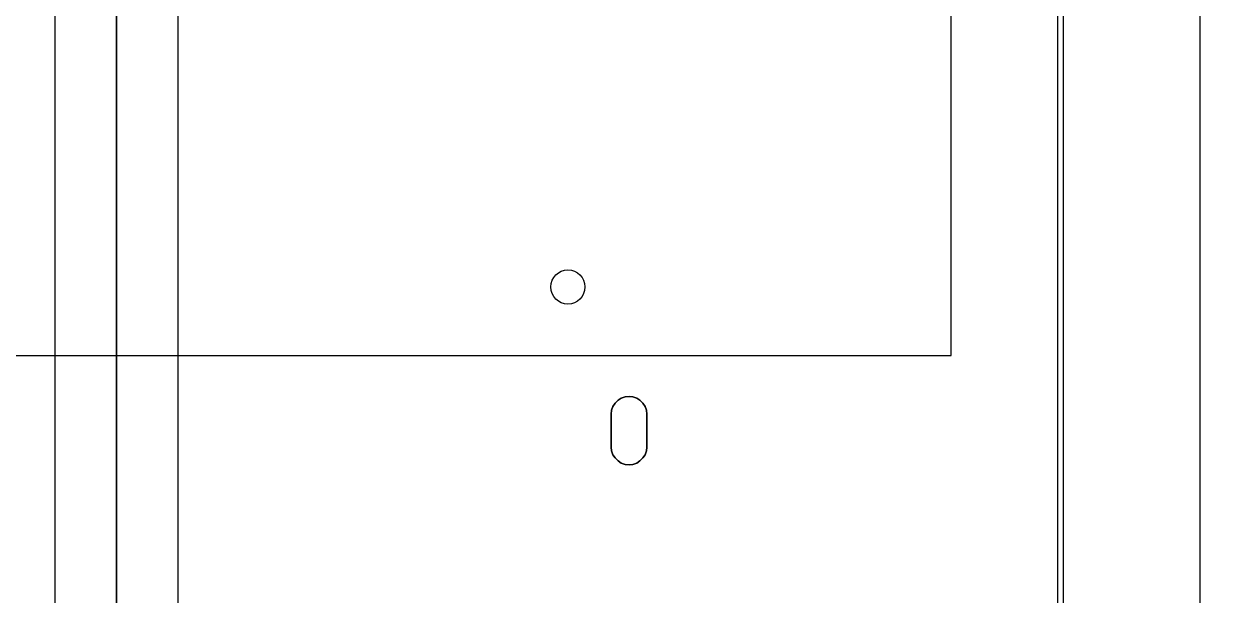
# Model space of a CAD drawing. Header units: millimetres. Extents: x 151130 to 215929, y 2134 to 34533.
# Drawn here: x 170461.5 to 170634.6, y 8536.4 to 8619.6 of the extents above; entities that cross this region are included whole.
import ezdxf

# ---------------------------------------------------------------- set-up
doc = ezdxf.new("R2010")
doc.units = ezdxf.units.MM
for name, color, linetype in [('MUEBLES', 8, 'Continuous'), ('OH CUBIERTA', 3, 'Continuous'), ('OH!-Furniture', 7, 'Continuous')]:
    doc.layers.add(name, color=color, linetype=linetype)

# ---------------------------------------------------------------- blocks, each defined once
blk = doc.blocks.new('CUR25.15070')
at = {"layer": 'OH CUBIERTA'}
blk.add_lwpolyline([(0, 0), (0, 700), (1500, 700), (1500, 0)], close=True, dxfattribs=at)
blk = doc.blocks.new('1000 DOBLE')
at = {"layer": 'OH!-Furniture', "color": 2}
blk.add_lwpolyline([(2093.89, 613.22), (1093.89, 613.22), (1093.89, 368.2), (2093.89, 368.2)], close=True, dxfattribs=at)
at = {"layer": 'OH!-Furniture', "color": 2, "flags": 128}
for points in [[(1202.42, 548.12), (1201.86, 548.17), (1201.3, 548.36), (1200.83, 548.69), (1200.4, 549.11), (1200.08, 549.58), (1199.89, 550.14), (1199.84, 550.71), (1199.89, 551.27), (1200.08, 551.83), (1200.4, 552.3), (1200.83, 552.73), (1201.3, 553.05), (1201.86, 553.24), (1202.42, 553.29), (1207.21, 553.29), (1207.78, 553.24), (1208.34, 553.05), (1208.81, 552.73), (1209.23, 552.3), (1209.56, 551.83), (1209.75, 551.27), (1209.8, 550.71), (1209.75, 550.14), (1209.56, 549.58), (1209.23, 549.11), (1208.81, 548.69), (1208.34, 548.36), (1207.78, 548.17), (1207.21, 548.12)], [(1207.21, 553.29), (1202.42, 553.29), (1201.86, 553.24), (1201.3, 553.05), (1200.83, 552.73), (1200.4, 552.3), (1200.08, 551.83), (1199.89, 551.27), (1199.84, 550.71), (1199.89, 550.14), (1200.08, 549.58), (1200.4, 549.11), (1200.83, 548.69), (1201.3, 548.36), (1201.86, 548.17), (1202.42, 548.12), (1207.21, 548.12), (1207.78, 548.17), (1208.34, 548.36), (1208.81, 548.69), (1209.23, 549.11), (1209.56, 549.58), (1209.75, 550.14), (1209.8, 550.71), (1209.75, 551.27), (1209.56, 551.83), (1209.23, 552.3), (1208.81, 552.73), (1208.34, 553.05), (1207.78, 553.24)]]:
    blk.add_lwpolyline(points, close=True, dxfattribs=at)
blk = doc.blocks.new('UNION 700')
at = {"layer": 'OH!-Furniture', "color": 4}
blk.add_lwpolyline([(-850.66, 201.37), (-150.66, 201.37), (-150.66, 438.74), (-850.66, 438.74)], close=True, dxfattribs=at)
blk.add_circle((-160.66, 382.86), 2.49, dxfattribs=at)
blk = doc.blocks.new('B6')
at = {"color": 5}
blk.add_lwpolyline([(1585, 666), (2985, 666), (2985, 684), (1585, 684)], close=True, dxfattribs=at)
at = {"layer": 'MUEBLES'}
blk.add_lwpolyline([(1565.5, 813), (3004.5, 813), (3004.5, 833), (1565.5, 833)], close=True, dxfattribs=at)
at = {"layer": 'OH CUBIERTA'}
for p in [(1535, 675), (1535, -25)]:
    blk.add_blockref('CUR25.15070', p, dxfattribs=at)
at = {"layer": 'OH!-Furniture'}
for name, p in [('1000 DOBLE', (691.11, 199)), ('UNION 700', (2035.66, 357.94))]:
    blk.add_blockref(name, p, dxfattribs=at)

msp = doc.modelspace()

# ---------------------------------------------------------------- block references
at = {"color": 5, "rotation": 270}
msp.add_blockref('B6', (169800.03, 10456.29), dxfattribs=at)

doc.saveas('drawing.dxf')
